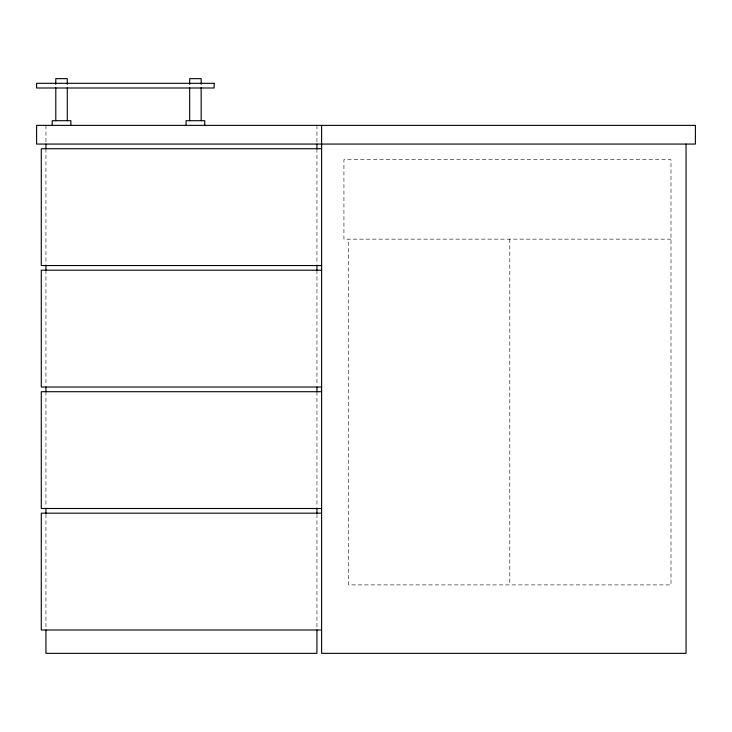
<?xml version="1.0" encoding="UTF-8"?>
<svg xmlns="http://www.w3.org/2000/svg" width="732" height="732" viewBox="0 0 732 732"><rect width="100%" height="100%" fill="white"/><g stroke="black" fill="none" stroke-linecap="round" stroke-linejoin="round"><path stroke-width="0.55" stroke-dasharray="3.66 2.75" d="M670.997 239.154L343.93 239.154L343.93 159.722L670.997 159.722L670.997 584.905L348.597 584.905L348.597 239.154M509.792 239.154L509.792 584.905M316.938 125.373L316.938 142.969M316.938 148.733L316.938 264.408M316.938 270.218L316.938 384.757M316.938 391.702L316.938 507.377M316.938 514.312L316.938 628.852M45.942 125.373L45.942 142.969M45.942 148.733L45.942 264.408M45.942 270.218L45.942 384.757M45.942 391.702L45.942 507.377M45.942 514.312L45.942 628.852"/><path stroke-width="1.1" d="M321.613 148.733L41.276 148.733L41.276 265.542L321.613 265.542M321.613 270.218L41.276 270.218L41.276 387.027L321.613 387.027M321.613 391.702L41.276 391.702L41.276 508.502L321.613 508.502M321.613 513.178L41.276 513.178L41.276 629.987L321.613 629.987M686.058 144.067L686.058 653.347L321.613 653.347L321.613 125.373M316.938 144.067L316.938 148.733M316.938 265.542L316.938 270.218M316.938 387.027L316.938 391.702M316.938 508.502L316.938 513.178M316.938 629.987L316.938 653.347L45.942 653.347L45.942 629.987M204.768 125.373L204.768 120.698L186.074 120.698L186.074 125.373M201.163 84.336L201.163 78.653L189.68 78.653L189.68 84.336M201.163 87.739L201.163 120.698M189.68 87.739L189.68 120.698M70.885 125.373L70.885 120.698L52.192 120.698L52.192 125.373M67.28 84.336L67.28 78.653L55.797 78.653L55.797 84.336M67.28 87.739L67.28 120.698M55.797 87.739L55.797 120.698M45.942 144.067L45.942 148.733M45.942 265.542L45.942 270.218M45.942 387.027L45.942 391.702M45.942 508.502L45.942 513.178M214.147 83.32L36.6 83.32L36.6 87.996L214.147 87.996L214.147 83.32M695.4 125.373L36.6 125.373L36.6 144.067L695.4 144.067L695.4 125.373"/></g></svg>
